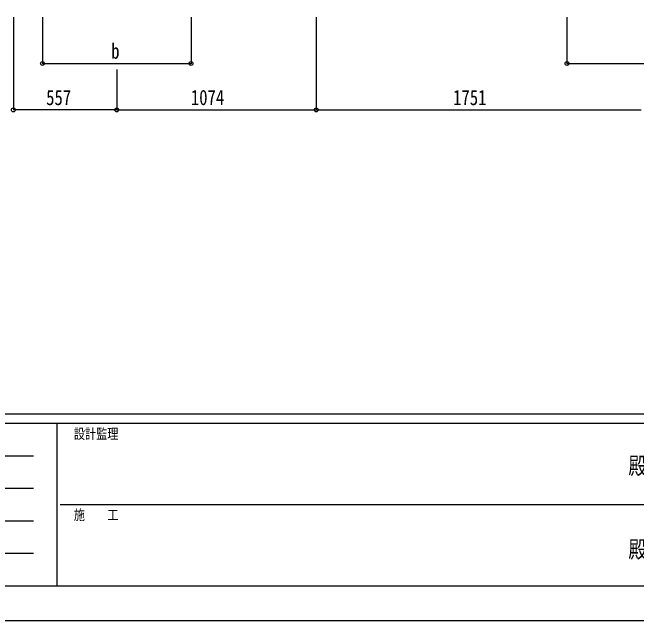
# Model space of a CAD drawing. Units: millimetres, scale not verified. Extents: x -10512 to 10512, y -7425 to 7425.
# Drawn here: x -3501 to -140, y -7425 to -4148 of the extents above; entities that cross this region are included whole.
import ezdxf
from ezdxf.enums import TextEntityAlignment as Align

# ---------------------------------------------------------------- set-up
doc = ezdxf.new("R2010")
doc.units = ezdxf.units.MM
doc.header["$LTSCALE"] = 30
doc.layers.add('0-6_YKK_D', color=6, linetype='Continuous')
doc.layers.add('0-7_YKK_ZWAK', color=7, linetype='Continuous')
doc.styles.add('ＭＳ ゴシック', font='')
doc.styles.get('ＭＳ ゴシック').set_extended_font_data('MS Gothic')

msp = doc.modelspace()

# ---------------------------------------------------------------- linework, layer by layer
at = {"layer": '0-6_YKK_D'}
for p, q in [((-3496.45, -4173.1), (-3496.45, -4674.1)), ((-3339.65, -4173.1), (-3339.65, -4424.1)), ((-2539.65, -4173.1), (-2539.65, -4424.1)), ((-1865.45, -4173.1), (-1865.45, -4674.1)), ((-1865.45, -4173.1), (-1865.45, -4674.1)), ((-514.65, -4173.1), (-514.65, -4424.1)), ((-3339.65, -4423.1), (-2539.65, -4423.1)), ((-514.65, -4423.1), (285.35, -4423.1)), ((-2939.45, -4454.6), (-2939.45, -4674.1)), ((-2939.45, -4454.6), (-2939.45, -4674.1)), ((-2939.45, -4673.1), (-3496.45, -4673.1)), ((-2939.45, -4673.1), (-1865.45, -4673.1)), ((-1865.45, -4673.1), (-114.45, -4673.1))]:
    msp.add_line(p, q, dxfattribs=at)
for centre in [(-3339.65, -4423.1), (-2539.65, -4423.1), (-514.65, -4423.1), (-3496.45, -4673.1), (-2939.45, -4673.1), (-2939.45, -4673.1), (-1865.45, -4673.1), (-1865.45, -4673.1)]:
    msp.add_circle(centre, 10.62, dxfattribs=at)
at = {"layer": '0-7_YKK_ZWAK'}
for p, q in [((9737.55, -6312.5), (-9762.45, -6312.5)), ((-3262.45, -6362.5), (-9762.45, -6362.5)), ((-3262.45, -6362.5), (-3262.45, -7237.5)), ((-12.45, -6362.5), (-3262.45, -6362.5)), ((-9656.2, -6537.5), (-3387.45, -6537.5)), ((-9656.2, -6712.5), (-3387.45, -6712.5)), ((-3243.7, -6800), (-12.45, -6800)), ((-9656.2, -6887.5), (-3387.45, -6887.5)), ((-9656.2, -7062.5), (-3387.45, -7062.5)), ((-9762.45, -7237.5), (-3262.45, -7237.5)), ((-3262.45, -7237.5), (-12.45, -7237.5))]:
    msp.add_line(p, q, dxfattribs=at)
msp.add_lwpolyline([(-10512.5, -7425), (10512.5, -7425), (10512.5, 7425), (-10512.5, 7425)], close=True, dxfattribs=at)

# ---------------------------------------------------------------- texts
at = {"layer": '0-6_YKK_D', "style": 'ＭＳ ゴシック', "width": 0.8}
for s, p in [('b', (-2969.65, -4422.1)), ('557', (-3319.95, -4672.1)), ('1074', (-2540.45, -4672.1)), ('1751', (-1127.95, -4672.1))]:
    msp.add_text(s, height=82.48, dxfattribs=at).set_placement(p, align=Align.BOTTOM_LEFT)
at = {"layer": '0-7_YKK_ZWAK', "style": 'ＭＳ ゴシック', "width": 0.8}
for s, height, p in [('設計監理', 54.99, (-3170.78, -6462.5)), ('殿', 91.64, (-184.17, -6664.58)), ('施\u3000\u3000工', 54.99, (-3170.78, -6900)), ('殿', 91.64, (-184.17, -7114.58))]:
    msp.add_text(s, height=height, dxfattribs=at).set_placement(p, align=Align.BOTTOM_LEFT)

doc.saveas('drawing.dxf')
